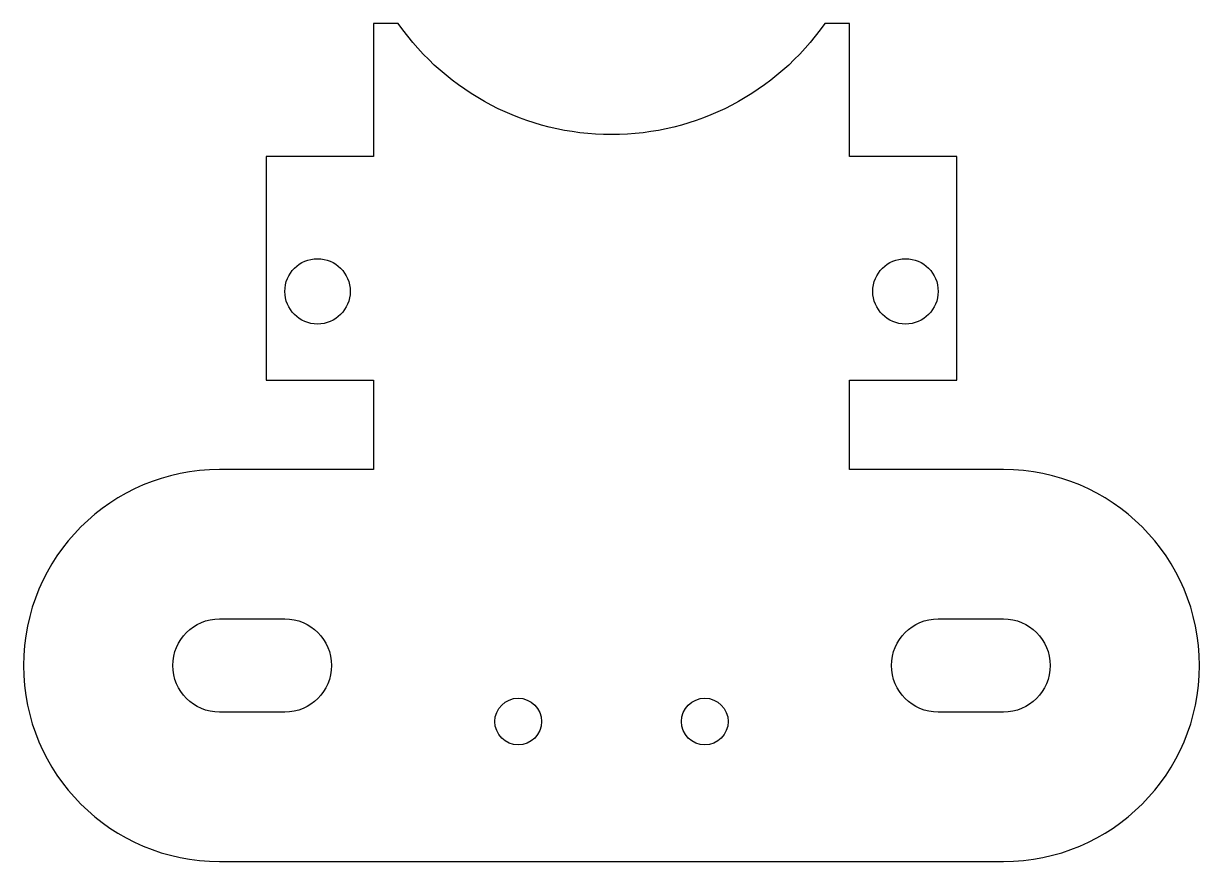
# Model space of a CAD drawing. Header units: millimetres. Extents: x -31.5 to 31.5, y -105.6 to -60.7.
import ezdxf

# ---------------------------------------------------------------- set-up
doc = ezdxf.new("R2010")
doc.units = ezdxf.units.MM
doc.layers.get('0').update_dxf_attribs({"linetype": 'CONTINUOUS'})

msp = doc.modelspace()

# ---------------------------------------------------------------- linework, layer by layer
for points in [[(-21, -84.575, 1), (-21, -105.575), (21, -105.575, 1), (21, -84.575), (12.75, -84.575), (12.75, -79.788), (18.5, -79.788), (18.5, -67.796), (12.75, -67.796), (12.75, -60.676), (11.427, -60.676, -0.521106), (-11.427, -60.676), (-12.75, -60.676), (-12.75, -67.796), (-18.5, -67.796), (-18.5, -79.788), (-12.75, -79.788), (-12.75, -84.575)], [(-21, -84.575, 1), (-21, -105.575), (21, -105.575, 1), (21, -84.575), (12.75, -84.575), (12.75, -79.788), (18.5, -79.788), (18.5, -67.796), (12.75, -67.796), (12.75, -60.676), (11.427, -60.676, -0.521106), (-11.427, -60.676), (-12.75, -60.676), (-12.75, -67.796), (-18.5, -67.796), (-18.5, -79.788), (-12.75, -79.788), (-12.75, -84.575)], [(-17.5, -97.575), (-21, -97.575, -1), (-21, -92.575), (-17.5, -92.575, -1)], [(-17.5, -97.575), (-21, -97.575, -1), (-21, -92.575), (-17.5, -92.575, -1)], [(17.5, -92.575), (21, -92.575, -1), (21, -97.575), (17.5, -97.575, -1)], [(17.5, -92.575), (21, -92.575, -1), (21, -97.575), (17.5, -97.575, -1)]]:
    msp.add_lwpolyline(points, format="xyb", close=True)
for centre, radius in [((-15.75, -75.028), 1.75), ((-15.75, -75.028), 1.75), ((15.75, -75.028), 1.75), ((15.75, -75.028), 1.75), ((-5, -98.075), 1.25), ((-5, -98.075), 1.25), ((5, -98.075), 1.25), ((5, -98.075), 1.25)]:
    msp.add_circle(centre, radius)

doc.saveas('drawing.dxf')
